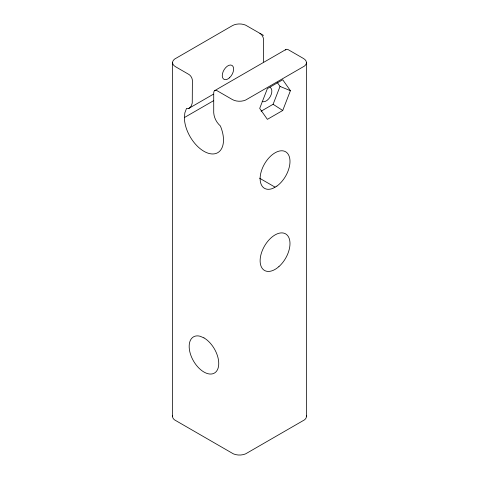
<?xml version="1.0" encoding="UTF-8"?>
<svg xmlns="http://www.w3.org/2000/svg" width="479" height="479" viewBox="0 0 479 479"><rect width="100%" height="100%" fill="white"/><g stroke="black" fill="none" stroke-linecap="round" stroke-linejoin="round"><path stroke-width="0.72" d="M263.378 61.947L263.498 39.506A5.03 2.916 59.8 0 0 259.929 33.356M261.127 111.2L273.102 104.284L280.035 86.418L277.179 82.352M282.736 110.481L290.418 90.687L282.736 79.759L267.378 88.627L259.696 108.422L267.378 119.349L282.736 110.481L273.102 104.284M285.31 50.044A5.03 2.904 60 0 1 288.388 49.768L303.5 58.498A10.059 5.808 0 0 1 304.369 66.138L245.625 100.057A10.059 5.808 0 0 1 232.387 99.554L217.274 90.83A5.03 2.904 60 0 0 213.718 92.878L213.718 112.703C214.035 117.78 216.586 122.582 220.364 125.947A27.656 15.969 60 0 1 209.946 153.681A27.656 15.969 60 0 1 184.409 118.582L184.822 112.942L186.535 108.38L188.828 108.386L189.75 107.829L191.343 105.793L192.259 103.003L192.384 80.562A5.03 2.904 60 0 0 188.828 74.407L175.5 66.707A10.059 5.808 0 0 1 174.631 59.067L232.387 25.65A10.059 5.808 0 0 1 245.625 25.148L263.498 35.398M214.76 90.579L285.873 49.523M188.828 108.386L213.394 94.201M184.493 117.493L213.58 100.698M280.035 86.418L290.418 90.687M259.54 178.188L275.06 187.145M306.446 62.605L306.446 416.395M172.554 62.605L172.554 416.395M270.192 87.453A8.047 4.646 -60 0 1 270.192 96.746A8.047 4.646 -60 0 1 262.145 101.392M306.362 415.64A10.059 5.808 0 0 1 304.369 419.933L245.625 453.853A10.059 5.808 0 0 1 233.375 453.853L174.631 419.933A10.059 5.808 0 0 1 172.638 415.64M276.898 186.097L273 188.313A21.118 12.197 -60 0 1 262.522 167.913A21.118 12.197 -60 0 1 287.711 153.585A21.118 12.197 -60 0 1 276.898 186.097M203.958 337.887L200.132 336.258A20.92 12.077 60 0 0 192.63 359.4A20.92 12.077 60 0 0 217.364 369.92A20.92 12.077 60 0 0 203.958 337.887M278.922 266.587A21.118 12.197 -60 0 0 285.616 233.872A21.118 12.197 -60 0 0 260.63 256.031A21.118 12.197 -60 0 0 278.922 266.587M229.411 77.849A8.047 4.646 -60 0 0 231.962 65.383A8.047 4.646 -60 0 0 222.448 73.826A8.047 4.646 -60 0 0 229.411 77.849"/></g></svg>
